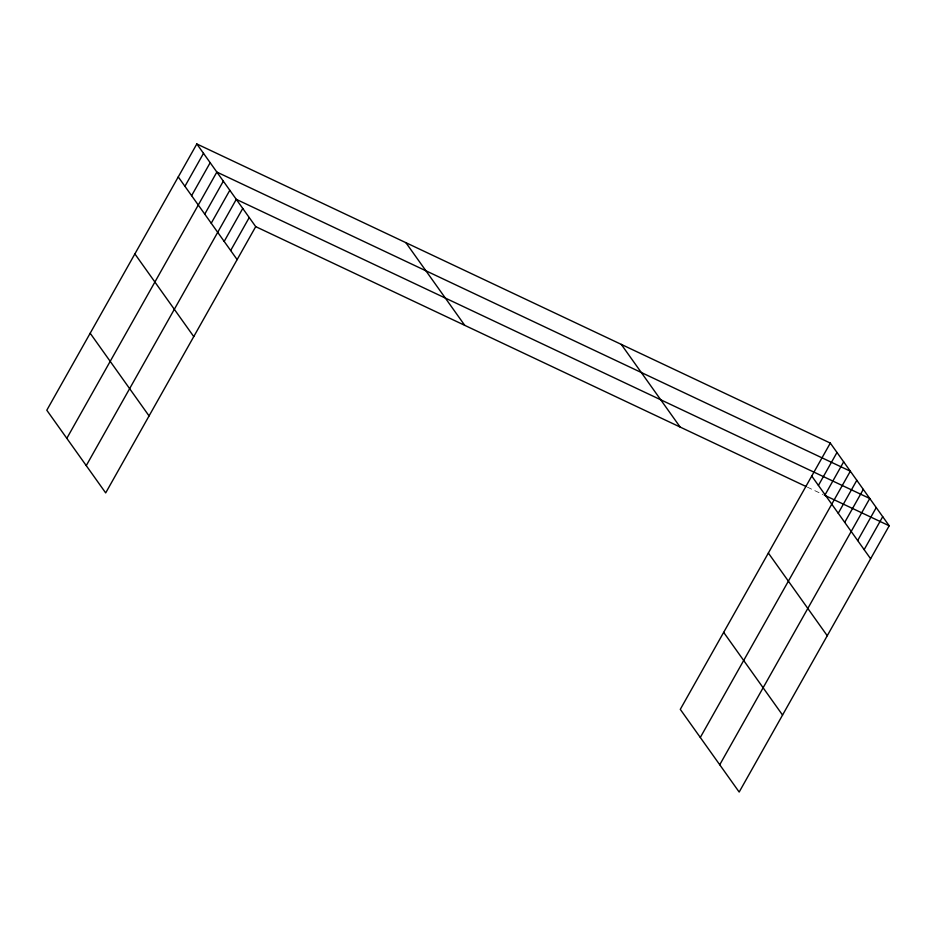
<?xml version="1.0" encoding="UTF-8"?>
<svg xmlns="http://www.w3.org/2000/svg" width="936" height="936" viewBox="0 0 936 936"><rect width="100%" height="100%" fill="white"/><g stroke="black" fill="none" stroke-linecap="round" stroke-linejoin="round"><path stroke-width="0.7" stroke-dasharray="4.68 3.51" d="M807.394 487.153L822.978 494.512"/><path stroke-width="1.4" d="M196.829 143.957L46.8 410.225L105.686 492.909L255.715 226.641L196.829 143.957L830.314 443.091L889.2 525.775L739.171 792.043L680.285 709.359L830.314 443.091M184.93 186.299L203.51 153.328M191.599 195.671L210.179 162.7M66.819 438.34L216.848 172.072L850.333 471.206L700.303 737.463M204.75 214.133L223.33 181.163M211.232 223.224L229.811 190.265M86.252 465.625L236.281 199.356L869.766 498.49L719.737 764.759M224.184 241.418L242.763 208.459M230.665 250.509L249.233 217.55M818.415 485.421L836.995 452.462M825.096 494.793L843.664 461.834M838.235 513.267L856.814 480.297M844.717 522.358L863.296 489.399M857.668 540.552L876.248 507.581M864.15 549.643L882.718 516.684M255.715 226.641L806.095 486.533M824.277 495.121L889.2 525.775M811.746 476.05L870.62 558.745M621.27 344.378L680.144 427.062M768.362 553.047L827.248 635.731M723.668 632.362L782.554 715.057M405.885 242.67L464.759 325.354M178.261 176.927L237.136 259.611M134.878 253.913L193.764 336.597M90.184 333.239L149.058 415.923"/></g></svg>
